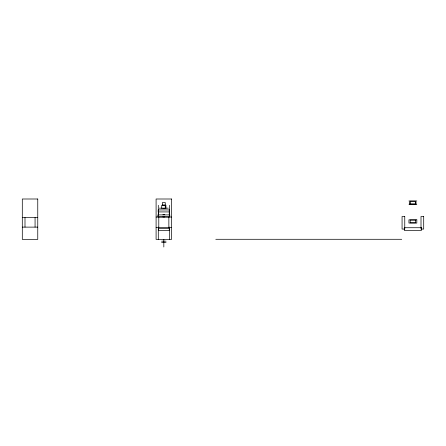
<?xml version="1.0" encoding="UTF-8"?>
<svg xmlns="http://www.w3.org/2000/svg" width="446" height="446" viewBox="0 0 446 446"><rect width="100%" height="100%" fill="white"/><g stroke="black" fill="none" stroke-linecap="round" stroke-linejoin="round"><path stroke-width="0.67" d="M408.943 200.973L416.82 200.973M410.51 201.782L409.751 201.782L409.74 204.474L416.023 204.474L416.023 201.782L415.399 201.782M408.943 204.207L416.82 204.207M162.489 205.043L165.159 205.043M162.489 205.311L165.159 205.311M159.334 208.154L168.315 208.154M162.673 208.382L163.42 208.382M163.52 208.382L165.131 208.382M162.89 214.704L164.758 214.704M162.89 216.901L164.758 216.901M156.106 217.046L171.543 217.046M22.311 217.553L37.748 217.553M22.311 227.12L37.748 227.12M156.106 227.627L171.543 227.627M158.302 228.62L169.346 228.62M158.302 230.415L169.346 230.415M215.792 239.29L401.74 239.29M161.591 241.175L166.057 241.175M161.586 242.423L166.063 242.423M169.346 205.283L169.346 215.028M169.346 227.56L169.346 239.396M169.257 209.949L169.257 215.407M169.257 227.008L169.257 230.415M168.861 217.046L168.861 227.627M165.934 208.427L165.934 205.283L161.72 205.283L161.714 208.427M165.26 208.382L165.26 202.545L162.405 202.545L162.389 205.138M163.827 239.402L163.827 247M158.787 217.046L158.787 227.627M158.391 209.949L158.391 215.407M158.391 227.008L158.391 230.415M158.302 205.283L158.302 215.028M158.302 227.56L158.302 239.396M35.067 217.553L35.067 227.12M24.993 217.553L24.993 227.12M37.759 199L22.3 199L22.3 239.396L37.759 239.396L37.759 199M171.554 199L156.094 199L156.094 239.396L171.554 239.396L171.554 199M415.577 201.246L410.192 201.246L410.192 203.939L415.577 203.939L415.577 201.246M169.435 209.949L158.213 209.949L158.213 211.928L169.435 211.928L169.435 209.949M169.792 214.888L157.856 214.888L157.856 216.862L169.792 216.862L169.792 214.888M404.762 216.505L402.069 216.505L402.069 229.071L404.762 229.071L404.762 216.505M423.7 216.505L421.007 216.505L421.007 229.071L423.7 229.071L423.7 216.505M416.82 219.822L408.943 219.822L408.932 223.056L416.82 223.056L416.832 219.822M415.577 220.095L410.192 220.095L410.192 222.788L415.577 222.788L415.577 220.095M421.453 227.722L404.31 227.722L404.31 230.415L421.453 230.415L421.453 227.722"/></g></svg>
